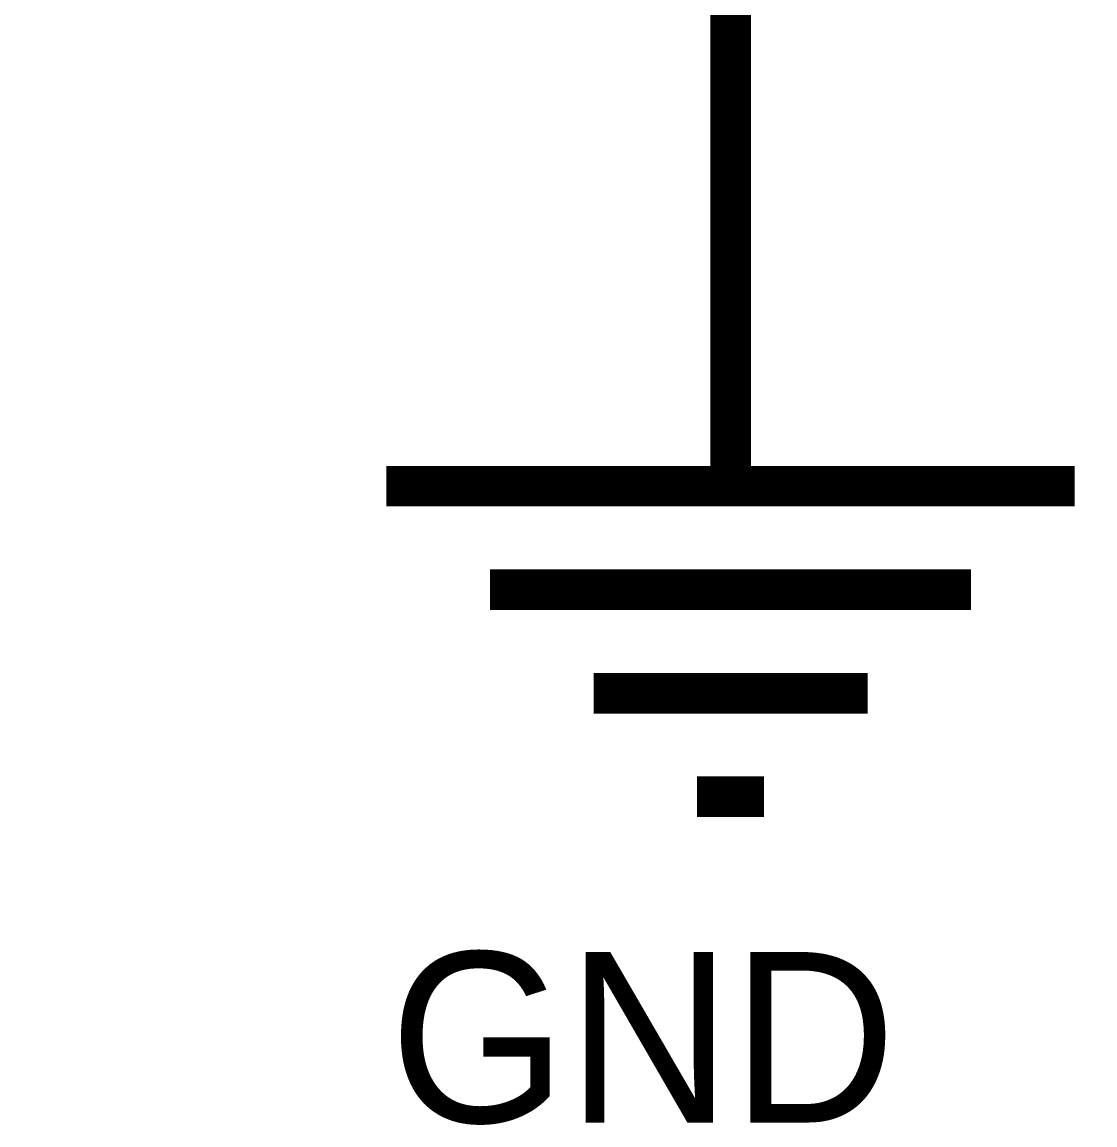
# Model space of a CAD drawing. Header units: inches. Extents: x 0 to 432, y 0 to 280.
# Drawn here: x 406.27 to 414.18, y 165.47 to 173.6 of the extents above; entities that cross this region are included whole.
import ezdxf

# ---------------------------------------------------------------- set-up
doc = ezdxf.new("R2010")
doc.units = ezdxf.units.IN
doc.layers.add('Sheet', color=255, linetype='Continuous')

msp = doc.modelspace()

# ---------------------------------------------------------------- linework, layer by layer
at = {"layer": 'Sheet'}
for points in [[(406.4185, 176.5116, 0.2997, 0.2997, 0), (411.4948, 176.5116, 0.2997, 0.2997, 0), (411.4948, 172.7159, 0.2997, 0.2997, 0)], [(411.4948, 172.7159, 0.2997, 0.2997, 0), (411.4948, 170.178, 0.2997, 0.2997, 0)], [(408.9566, 170.178, 0.2997, 0.2997, 0), (414.0329, 170.178, 0.2997, 0.2997, 0)], [(409.7203, 169.4143, 0.2997, 0.2997, 0), (413.2693, 169.4143, 0.2997, 0.2997, 0)], [(410.484, 168.6507, 0.2997, 0.2997, 0), (412.5056, 168.6507, 0.2997, 0.2997, 0)], [(411.2477, 167.8871, 0.2997, 0.2997, 0), (411.7419, 167.8871, 0.2997, 0.2997, 0)]]:
    msp.add_lwpolyline(points, format="xyseb", dxfattribs=at)

# ---------------------------------------------------------------- texts
msp.add_text('GND', height=1.25775, dxfattribs=at).set_placement((408.9791, 165.4839))

doc.saveas('drawing.dxf')
